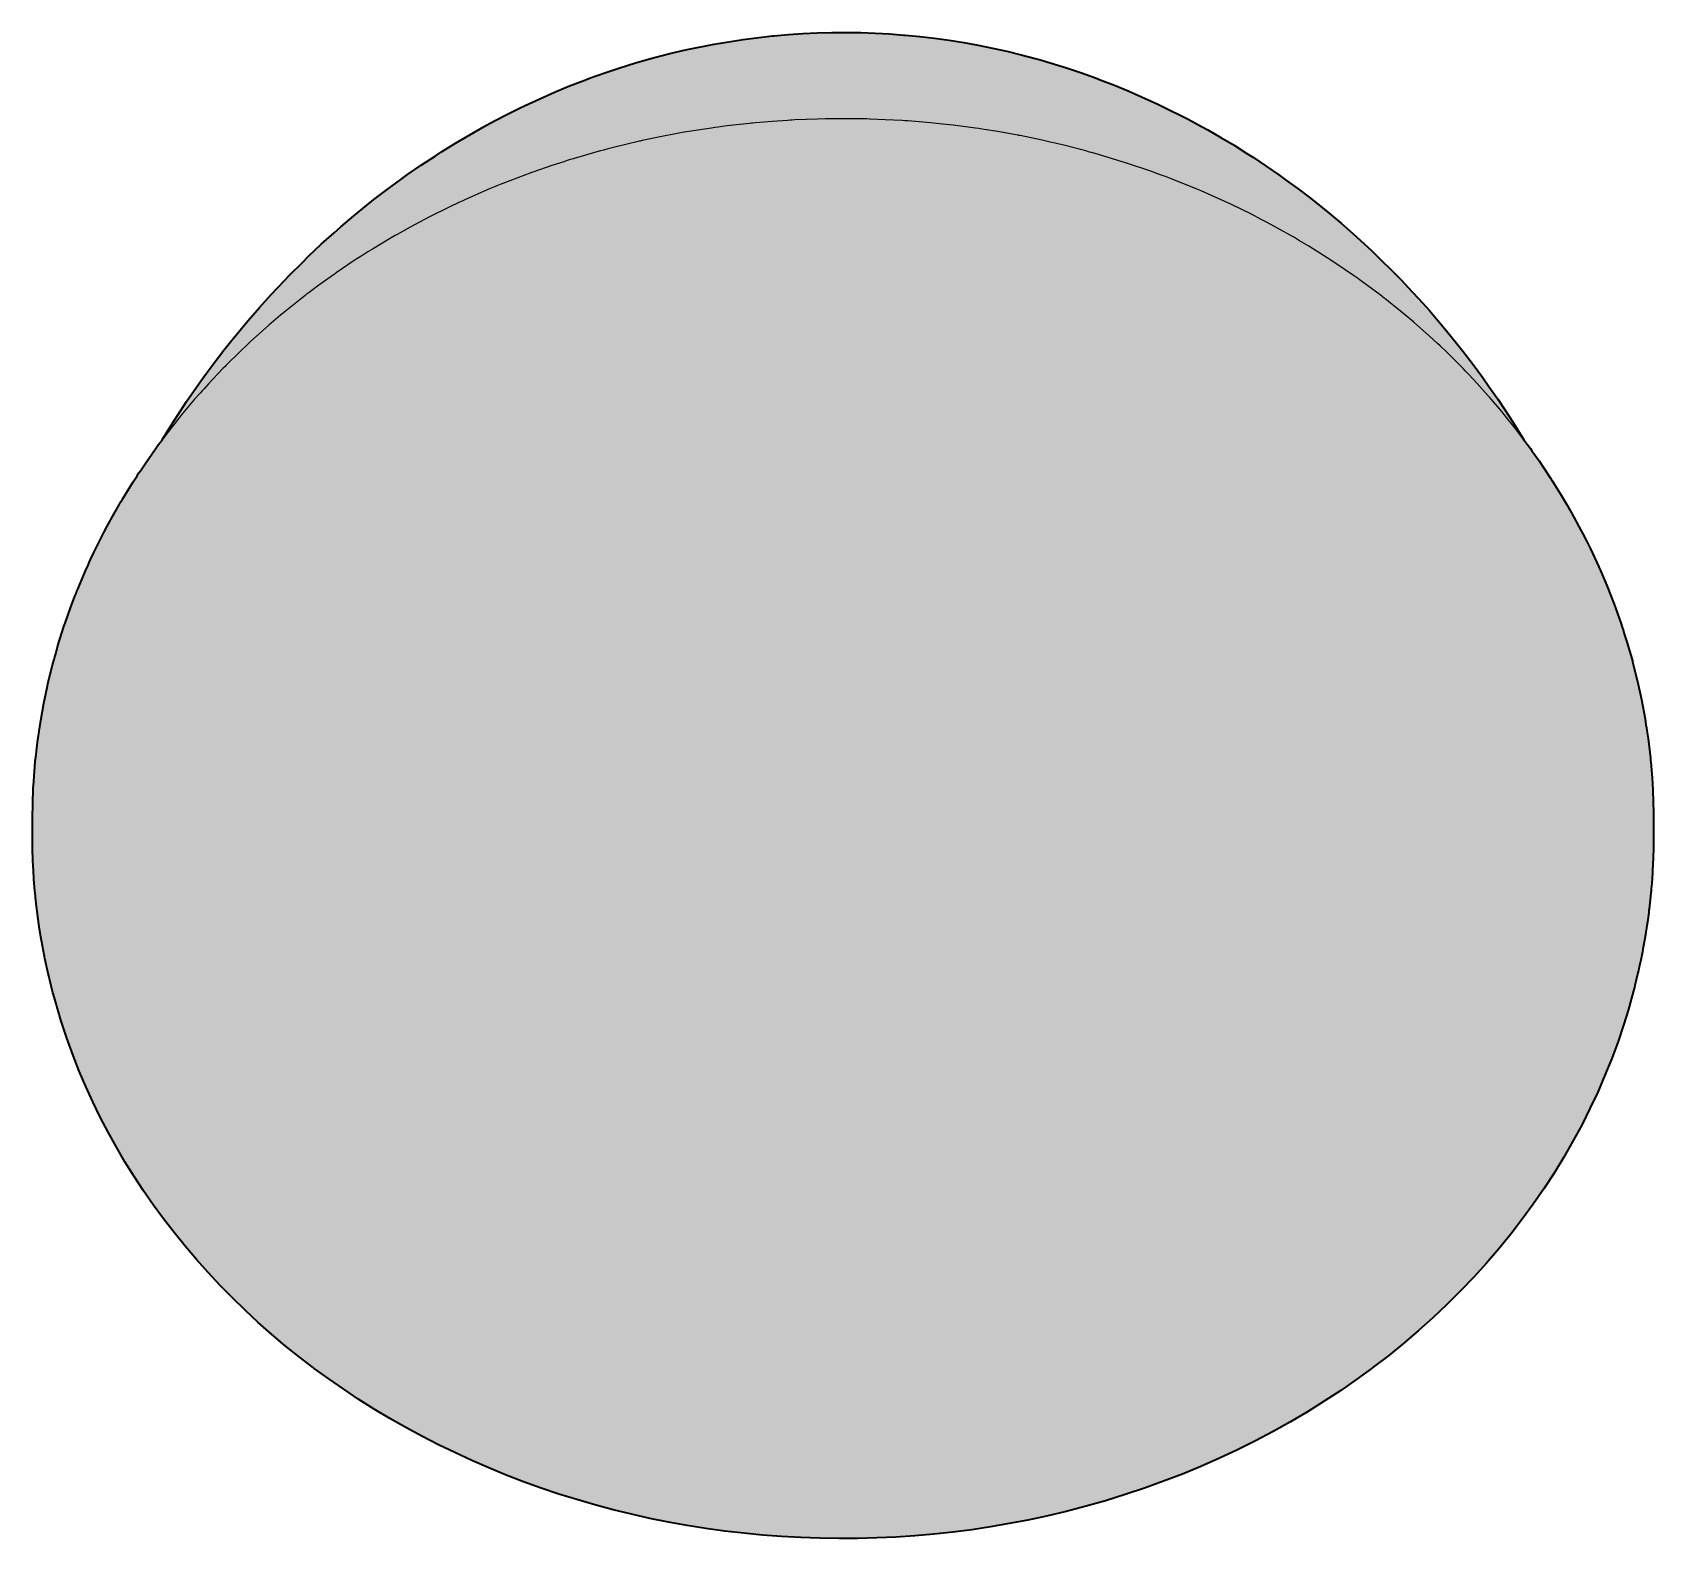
# Model space of a CAD drawing. Header units: millimetres. Extents: x 76 to 984, y 89 to 1115.
# Drawn here: x 75.9 to 449.3, y 89.3 to 436.4 of the extents above; entities that cross this region are included whole.
import ezdxf

# ---------------------------------------------------------------- set-up
doc = ezdxf.new("R2010")
doc.units = ezdxf.units.MM
doc.layers.add('Blocks', color=7, linetype='Continuous')
doc.layers.add('Blocks$Fill', color=7, linetype='Continuous', true_color=0xffffff)
doc.layers.add('Blocks$Inner', color=7, linetype='Continuous', lineweight=25, true_color=0x007f00)
doc.layers.add('Blocks$Outline', color=7, linetype='Continuous', lineweight=35, true_color=0xff3f3f)

# ---------------------------------------------------------------- blocks, each defined once
blk = doc.blocks.new('Taccia Small Table Lamp Top')
at = {"layer": 'Blocks$Fill'}
blk.add_hatch(color=256, dxfattribs=at).paths.add_polyline_path([(105.8, 342.5), (111.44, 351.33), (113.73, 354.65), (117.58, 359.95), (121.56, 365.08), (124.08, 368.17), (128.24, 373.02), (130.91, 375.96), (135.22, 380.51), (139.62, 384.86), (142.47, 387.55), (146.99, 391.59), (149.95, 394.11), (154.56, 397.84), (157.62, 400.19), (162.3, 403.6), (165.45, 405.78), (168.66, 407.89), (173.38, 410.86), (176.66, 412.8), (181.39, 415.44), (184.72, 417.2), (188.1, 418.89), (192.8, 421.09), (196.21, 422.6), (199.67, 424.03), (204.28, 425.8), (207.75, 427.05), (211.26, 428.23), (214.8, 429.32), (218.38, 430.34), (222.78, 431.5), (226.33, 432.34), (232.96, 433.68), (239.65, 434.76), (246.4, 435.56), (250.05, 435.88), (253.37, 436.1), (256.7, 436.26), (260.03, 436.35), (263.37, 436.37), (266.7, 436.32), (270.03, 436.2), (273.36, 436.01), (276.68, 435.76), (280.36, 435.41), (283.73, 435.01), (287.09, 434.55), (290.44, 434.01), (293.77, 433.41), (297.09, 432.74), (300.38, 432.01), (303.66, 431.2), (307.8, 430.09), (311.09, 429.14), (314.35, 428.11), (317.59, 427.03), (320.8, 425.87), (325.14, 424.21), (328.34, 422.9), (335.14, 419.86), (336.1, 419.38), (342.16, 416.36), (345.22, 414.7), (349.69, 412.17), (352.7, 410.36), (357.18, 407.52), (360.13, 405.57), (363.04, 403.55), (367.47, 400.32), (370.3, 398.15), (374.69, 394.63), (377.44, 392.32), (381.74, 388.51), (384.4, 386.05), (388.61, 381.96), (391.16, 379.36), (395.25, 374.99), (397.69, 372.26), (401.64, 367.63), (403.95, 364.77), (407.74, 359.88), (411.41, 354.82), (413.53, 351.77), (417.01, 346.47), (418.98, 343.3), (419.48, 342.48), (421.31, 340), (421.74, 339.36), (425.59, 333.7), (425.69, 333.55), (425.74, 333.47), (425.92, 333.18), (429.82, 326.76), (430.03, 326.38), (432.67, 321.56), (433.53, 319.89), (433.86, 319.21), (436.73, 313.2), (436.81, 313), (436.87, 312.88), (437.02, 312.52), (439.82, 305.75), (439.95, 305.37), (441.78, 300.32), (442.38, 298.5), (442.59, 297.79), (444.44, 291.55), (444.51, 291.3), (444.55, 291.15), (444.65, 290.73), (446.32, 283.73), (446.39, 283.36), (446.54, 282.66), (447.37, 278.18), (447.68, 276.24), (447.77, 275.52), (448.59, 269.18), (448.62, 268.88), (448.64, 268.71), (448.67, 268.22), (449.19, 261.14), (449.19, 260.78), (449.23, 260.12), (449.33, 255.59), (449.32, 249.17), (449.28, 247.56), (449.24, 246.2), (449.1, 243.24), (448.9, 240.27), (448.75, 238.5), (448.63, 237.31), (448.3, 234.35), (447.91, 231.4), (447.62, 229.48), (446.94, 225.52), (446.37, 222.59), (445.92, 220.53), (445.02, 216.77), (444.26, 213.87), (443.44, 210.99), (442.48, 207.88), (441.15, 203.91), (439.7, 199.98), (438.14, 196.09), (436.47, 192.22), (434.68, 188.4), (432.78, 184.62), (430.76, 180.88), (428.64, 177.19), (426.41, 173.54), (424.07, 169.95), (421.63, 166.4), (419.09, 162.92), (416.44, 159.49), (413.69, 156.12), (410.84, 152.81), (407.9, 149.57), (404.86, 146.39), (401.73, 143.28), (398.51, 140.24), (395.2, 137.27), (391.81, 134.38), (388.33, 131.56), (384.77, 128.82), (380.99, 126.06), (377.27, 123.48), (373.48, 120.99), (369.62, 118.58), (365.69, 116.26), (361.69, 114.03), (357.63, 111.88), (353.51, 109.83), (349.32, 107.86), (345.08, 105.99), (340.79, 104.22), (336.44, 102.54), (332.05, 100.96), (327.61, 99.47), (323.13, 98.08), (318.61, 96.8), (314.06, 95.61), (309.47, 94.52), (305.2, 93.61), (300.92, 92.79), (296.61, 92.05), (292.28, 91.4), (287.94, 90.84), (283.58, 90.37), (279.21, 89.98), (274.83, 89.69), (270.44, 89.49), (266.05, 89.37), (261.66, 89.35), (257.27, 89.41), (252.88, 89.56), (248.5, 89.81), (244.12, 90.14), (239.76, 90.56), (235.41, 91.07), (231.07, 91.67), (226.75, 92.36), (222.45, 93.14), (218.17, 94), (213.92, 94.95), (209.7, 95.99), (205.5, 97.11), (201.34, 98.32), (197.21, 99.61), (193.11, 100.99), (189.06, 102.45), (185.04, 103.99), (181.07, 105.62), (177.14, 107.32), (173.19, 109.15), (169.43, 110.97), (165.66, 112.91), (161.93, 114.93), (158.27, 117.02), (154.66, 119.18), (151.11, 121.42), (147.62, 123.74), (144.19, 126.12), (140.69, 128.68), (134.17, 133.79), (131.02, 136.44), (127.94, 139.16), (124.93, 141.94), (122, 144.78), (119.15, 147.68), (116.38, 150.63), (113.69, 153.64), (111.08, 156.71), (108.56, 159.83), (106.12, 163), (103.77, 166.21), (101.5, 169.48), (99.33, 172.79), (97.25, 176.14), (95.26, 179.54), (93.36, 182.97), (91.55, 186.45), (89.84, 189.95), (88.23, 193.5), (86.71, 197.07), (85.29, 200.68), (83.87, 204.61), (82.56, 208.58), (82.08, 210.15), (81.37, 212.57), (79.93, 218.02), (79.25, 220.93), (78.72, 223.43), (78.09, 226.78), (77.6, 229.72), (77.21, 232.41), (76.81, 235.63), (76.67, 236.92), (76.51, 238.58), (76.28, 241.44), (76.1, 244.51), (76.03, 245.97), (75.98, 247.48), (75.93, 250.45), (75.93, 254.8), (76, 259.32), (76.14, 262.41), (76.18, 262.88), (76.59, 268.36), (76.76, 269.99), (76.86, 270.73), (77.76, 277.35), (77.78, 277.48), (77.79, 277.55), (77.84, 277.8), (79.23, 285.06), (79.33, 285.47), (80.59, 290.69), (81.08, 292.5), (81.29, 293.2), (83.19, 299.46), (83.28, 299.71), (83.33, 299.85), (83.48, 300.26), (85.97, 307.11), (86.11, 307.44), (88.15, 312.33), (89.01, 314.25), (89.33, 314.9), (92.14, 320.69), (92.33, 321.05), (92.43, 321.25), (92.71, 321.76), (96.23, 328.12), (96.39, 328.37), (96.66, 328.85), (99.12, 332.84), (100.4, 334.81), (100.8, 335.39), (104.42, 340.64), (104.92, 341.34), (105.34, 341.87)], flags=0)
at = {"layer": 'Blocks$Inner'}
blk.add_lwpolyline([(419.48, 342.48), (418.98, 343.3), (417.01, 346.47), (414.96, 349.6), (413.53, 351.77), (411.41, 354.82), (409.92, 356.9), (407.74, 359.88), (405.48, 362.82), (403.95, 364.77), (401.64, 367.63), (399.24, 370.44), (397.69, 372.26), (395.25, 374.99), (393.64, 376.71), (391.16, 379.36), (388.61, 381.96), (386.99, 383.54), (384.4, 386.05), (381.74, 388.51), (380.12, 389.95), (377.44, 392.32), (374.69, 394.63), (373.08, 395.93), (370.3, 398.15), (367.47, 400.32), (364.58, 402.43), (363.04, 403.55), (360.13, 405.57), (357.18, 407.52), (355.66, 408.49), (352.7, 410.36), (349.69, 412.17), (346.63, 413.91), (345.22, 414.7), (342.16, 416.36), (336.1, 419.38), (335.14, 419.86), (328.34, 422.9), (325.14, 424.21), (321.9, 425.45), (320.8, 425.87), (317.59, 427.03), (314.35, 428.11), (311.09, 429.14), (307.8, 430.09), (306.91, 430.33), (303.66, 431.2), (300.38, 432.01), (297.09, 432.74), (293.77, 433.41), (290.44, 434.01), (287.09, 434.55), (283.73, 435.01), (280.36, 435.41), (276.97, 435.73), (276.68, 435.76), (273.36, 436.01), (270.03, 436.2), (266.7, 436.32), (263.37, 436.37), (260.03, 436.35), (256.7, 436.26), (253.37, 436.1), (250.05, 435.88), (246.73, 435.59), (246.4, 435.56), (239.65, 434.76), (232.96, 433.68), (226.33, 432.34), (222.78, 431.5), (219.25, 430.58), (218.38, 430.34), (214.8, 429.32), (211.26, 428.23), (207.75, 427.05), (204.28, 425.8), (203.17, 425.38), (199.67, 424.03), (196.21, 422.6), (192.8, 421.09), (189.43, 419.51), (188.1, 418.89), (184.72, 417.2), (181.39, 415.44), (180, 414.66), (176.66, 412.8), (173.38, 410.86), (170.16, 408.86), (168.66, 407.89), (165.45, 405.78), (162.3, 403.6), (160.75, 402.48), (157.62, 400.19), (154.56, 397.84), (152.99, 396.57), (149.95, 394.11), (146.99, 391.59), (145.4, 390.17), (142.47, 387.55), (139.62, 384.86), (138.03, 383.3), (135.22, 380.51), (132.5, 377.66), (130.91, 375.96), (128.24, 373.02), (125.66, 370.02), (124.08, 368.17), (121.56, 365.08), (120.03, 363.13), (117.58, 359.95), (115.22, 356.72), (113.73, 354.65), (111.44, 351.33), (110.01, 349.16), (107.8, 345.76), (105.8, 342.5)], dxfattribs=at)
blk.add_lwpolyline([(75.93, 250.45), (75.98, 247.48), (76.02, 246.46), (76.03, 245.97), (76.06, 245.49), (76.1, 244.51), (76.27, 241.55), (76.28, 241.48), (76.28, 241.44), (76.29, 241.27), (76.51, 238.58), (76.63, 237.44), (76.67, 236.92), (76.72, 236.48), (76.81, 235.63), (77.17, 232.67), (77.2, 232.51), (77.21, 232.41), (77.26, 232.07), (77.6, 229.72), (77.81, 228.45), (77.89, 227.91), (77.97, 227.52), (78.09, 226.78), (78.64, 223.85), (78.7, 223.59), (78.72, 223.43), (78.82, 222.99), (79.25, 220.93), (79.58, 219.52), (79.7, 218.98), (79.79, 218.63), (79.93, 218.02), (80.67, 215.12), (80.77, 214.74), (80.82, 214.55), (80.93, 214.17), (81.37, 212.57), (81.46, 212.23), (81.93, 210.68), (82.08, 210.15), (82.17, 209.86), (82.32, 209.35), (82.56, 208.58), (83.24, 206.49), (83.87, 204.61), (85.29, 200.68), (86.71, 197.07), (88.23, 193.5), (89.84, 189.95), (91.55, 186.45), (93.36, 182.97), (95.26, 179.54), (97.25, 176.14), (99.33, 172.79), (101.5, 169.48), (103.77, 166.21), (106.12, 163), (108.56, 159.83), (111.08, 156.71), (113.69, 153.64), (116.38, 150.63), (119.15, 147.68), (122, 144.78), (124.93, 141.94), (127.94, 139.16), (131.02, 136.44), (134.17, 133.79), (137.4, 131.2), (140.69, 128.68), (140.84, 128.57), (144.19, 126.12), (147.62, 123.74), (151.11, 121.42), (154.66, 119.18), (158.27, 117.02), (161.93, 114.93), (165.66, 112.91), (169.43, 110.97), (173.19, 109.15), (177.14, 107.32), (181.07, 105.62), (185.04, 103.99), (189.06, 102.45), (193.11, 100.99), (197.21, 99.61), (201.34, 98.32), (205.5, 97.11), (209.7, 95.99), (213.92, 94.95), (218.17, 94), (222.45, 93.14), (226.75, 92.36), (231.07, 91.67), (235.41, 91.07), (239.76, 90.56), (244.12, 90.14), (248.5, 89.81), (252.88, 89.56), (257.27, 89.41), (261.66, 89.35), (266.05, 89.37), (270.44, 89.49), (274.83, 89.69), (279.21, 89.98), (283.58, 90.37), (287.94, 90.84), (292.28, 91.4), (296.61, 92.05), (300.92, 92.79), (305.2, 93.61), (309.47, 94.52), (314.06, 95.61), (318.61, 96.8), (323.13, 98.08), (327.61, 99.47), (332.05, 100.96), (336.44, 102.54), (340.79, 104.22), (345.08, 105.99), (349.32, 107.86), (353.51, 109.83), (357.63, 111.88), (361.69, 114.03), (365.69, 116.26), (369.62, 118.58), (373.48, 120.99), (377.27, 123.48), (380.99, 126.06), (384.62, 128.71), (384.77, 128.82), (388.33, 131.56), (391.81, 134.38), (395.2, 137.27), (398.51, 140.24), (401.73, 143.28), (404.86, 146.39), (407.9, 149.57), (410.84, 152.81), (413.69, 156.12), (416.44, 159.49), (419.09, 162.92), (421.63, 166.4), (424.07, 169.95), (426.41, 173.54), (428.64, 177.19), (430.76, 180.88), (432.78, 184.62), (434.68, 188.4), (436.47, 192.22), (438.14, 196.09), (439.7, 199.98), (441.15, 203.91), (442.48, 207.88), (443.44, 210.99), (443.7, 211.86), (444.26, 213.87), (444.71, 215.58), (444.85, 216.09), (444.91, 216.34), (445.02, 216.77), (445.73, 219.67), (445.85, 220.22), (445.92, 220.53), (446.03, 221.08), (446.37, 222.59), (446.74, 224.51), (446.84, 225), (446.88, 225.19), (446.94, 225.52), (447.46, 228.46), (447.56, 229.12), (447.62, 229.48), (447.7, 230.03), (447.91, 231.4), (448.2, 233.57), (448.26, 233.98), (448.27, 234.12), (448.3, 234.35), (448.63, 237.31), (448.7, 238.09), (448.75, 238.5), (448.79, 239.03), (448.9, 240.27), (449.06, 242.73), (449.09, 243.02), (449.09, 243.11), (449.1, 243.24), (449.24, 246.2), (449.26, 247.1), (449.28, 247.56), (449.29, 248.07), (449.32, 249.17), (449.33, 252), (449.33, 252.09), (449.33, 255.59), (449.23, 260.12), (449.19, 260.78), (449.19, 261.14), (449.14, 261.84), (448.98, 264.65), (448.67, 268.22), (448.64, 268.71), (448.62, 268.88), (448.59, 269.18), (448.05, 273.69), (447.77, 275.52), (447.68, 276.24), (447.57, 276.85), (447.37, 278.18), (446.54, 282.66), (446.39, 283.36), (446.32, 283.73), (446.15, 284.43), (445.56, 287.12), (444.65, 290.73), (444.55, 291.15), (444.51, 291.3), (444.44, 291.55), (443.18, 295.95), (442.59, 297.79), (442.38, 298.5), (442.18, 299.07), (441.78, 300.32), (440.23, 304.65), (439.95, 305.37), (439.82, 305.75), (439.54, 306.43), (438.55, 308.95), (437.02, 312.52), (436.87, 312.88), (436.81, 313), (436.73, 313.2), (434.77, 317.4), (433.86, 319.21), (433.53, 319.89), (433.25, 320.42), (432.67, 321.56), (430.44, 325.66), (430.03, 326.38), (429.82, 326.76), (429.43, 327.41), (428.08, 329.71), (425.92, 333.18), (425.74, 333.47), (425.69, 333.55), (425.59, 333.7), (422.97, 337.63), (421.74, 339.36), (421.31, 340), (420.95, 340.48), (420.23, 341.49), (417.36, 345.28), (416.8, 345.98), (416.52, 346.35), (416.02, 346.95), (414.37, 349.01), (411.57, 352.29), (411.4, 352.49), (411.34, 352.55), (411.26, 352.66), (408.03, 356.23), (406.48, 357.84), (405.95, 358.42), (405.53, 358.84), (404.69, 359.72), (401.23, 363.13), (400.53, 363.78), (400.18, 364.13), (399.58, 364.67), (397.67, 366.45), (394.26, 369.46), (394.11, 369.59), (394.07, 369.63), (394, 369.69), (390.23, 372.83), (388.38, 374.29), (387.75, 374.8), (387.29, 375.15), (386.36, 375.89), (382.39, 378.84), (381.54, 379.44), (381.12, 379.75), (380.44, 380.21), (378.32, 381.7), (374.32, 384.36), (374.23, 384.42), (374.2, 384.44), (374.17, 384.46), (369.92, 387.12), (367.8, 388.37), (367.09, 388.81), (366.59, 389.09), (365.59, 389.67), (361.19, 392.12), (360.2, 392.63), (359.72, 392.9), (358.97, 393.28), (356.7, 394.46), (352.14, 396.69), (347.52, 398.81), (345.1, 399.84), (344.33, 400.18), (343.83, 400.38), (342.84, 400.81), (338.09, 402.69), (336.91, 403.13), (336.34, 403.35), (335.55, 403.63), (333.28, 404.46), (328.42, 406.12), (328.27, 406.16), (328.19, 406.19), (327.92, 406.27), (323.5, 407.65), (320.69, 408.45), (319.9, 408.69), (319.43, 408.81), (318.54, 409.07), (313.53, 410.36), (312.12, 410.69), (311.47, 410.85), (310.66, 411.03), (308.49, 411.53), (303.4, 412.58), (303.11, 412.64), (302.94, 412.67), (302.45, 412.76), (298.29, 413.51), (295.11, 414), (294.32, 414.14), (293.91, 414.19), (293.15, 414.31), (287.98, 414.99), (286.35, 415.16), (285.63, 415.25), (284.82, 415.32), (282.8, 415.54), (277.6, 415.96), (277.14, 415.99), (276.89, 416.01), (276.24, 416.04), (272.38, 416.26), (268.86, 416.38), (268.11, 416.42), (267.78, 416.42), (267.16, 416.44), (261.94, 416.48), (260.1, 416.46), (259.33, 416.46), (258.55, 416.43), (256.72, 416.4), (251.5, 416.2), (250.88, 416.16), (250.55, 416.15), (249.81, 416.09), (246.29, 415.86), (242.44, 415.52), (241.8, 415.48), (241.54, 415.45), (241.09, 415.41), (235.91, 414.82), (233.9, 414.54), (233.09, 414.45), (232.37, 414.33), (230.75, 414.11), (225.61, 413.28), (224.86, 413.13), (224.45, 413.07), (223.67, 412.91), (220.51, 412.32), (216.38, 411.44), (215.9, 411.34), (215.73, 411.3), (215.44, 411.23), (210.4, 410.03), (208.25, 409.46), (207.44, 409.26), (206.8, 409.07), (205.41, 408.7), (200.46, 407.26), (199.57, 406.97), (199.11, 406.84), (198.33, 406.58), (195.55, 405.69), (191.2, 404.18), (190.92, 404.08), (190.84, 404.05), (190.71, 404), (185.91, 402.2), (183.68, 401.3), (182.89, 401), (182.34, 400.76), (181.18, 400.29), (176.51, 398.26), (175.54, 397.8), (175.04, 397.59), (174.29, 397.22), (171.91, 396.11), (167.38, 393.86), (162.92, 391.5), (160.66, 390.22), (159.93, 389.82), (159.48, 389.55), (158.55, 389.03), (154.25, 386.45), (153.22, 385.8), (152.71, 385.49), (152.03, 385.04), (150.04, 383.78), (145.92, 381), (145.8, 380.91), (145.73, 380.87), (145.51, 380.7), (141.89, 378.12), (139.66, 376.44), (139.01, 375.97), (138.66, 375.68), (137.95, 375.14), (134.11, 372.08), (133.06, 371.19), (132.57, 370.79), (131.98, 370.27), (130.37, 368.92), (126.74, 365.67), (126.53, 365.47), (126.41, 365.37), (126.08, 365.04), (123.21, 362.33), (121.09, 360.22), (120.55, 359.69), (120.29, 359.42), (119.79, 358.91), (116.48, 355.41), (115.47, 354.28), (115.01, 353.79), (114.53, 353.22), (113.29, 351.83), (110.21, 348.17), (109.95, 347.84), (109.8, 347.67), (109.44, 347.2), (107.25, 344.44), (105.34, 341.87), (104.92, 341.34), (104.75, 341.09), (104.42, 340.64), (101.71, 336.77), (100.8, 335.39), (100.4, 334.81), (100.03, 334.22), (99.12, 332.84), (96.66, 328.85), (96.39, 328.37), (96.23, 328.12), (95.91, 327.54), (94.34, 324.8), (92.71, 321.76), (92.43, 321.25), (92.33, 321.05), (92.14, 320.69), (90.08, 316.53), (89.33, 314.9), (89.01, 314.25), (88.76, 313.65), (88.15, 312.33), (86.36, 308.08), (86.11, 307.44), (85.97, 307.11), (85.73, 306.44), (84.71, 303.79), (83.48, 300.26), (83.33, 299.85), (83.28, 299.71), (83.19, 299.46), (81.82, 295.09), (81.29, 293.2), (81.08, 292.5), (80.93, 291.92), (80.59, 290.69), (79.5, 286.27), (79.33, 285.47), (79.23, 285.06), (79.09, 284.34), (78.56, 281.82), (77.84, 277.8), (77.79, 277.55), (77.78, 277.48), (77.76, 277.35), (77.1, 272.86), (76.86, 270.73), (76.76, 269.99), (76.71, 269.46), (76.59, 268.36), (76.22, 263.84), (76.18, 262.88), (76.14, 262.41), (76.12, 261.66), (76, 259.32), (75.93, 254.8), (75.93, 250.51), (75.93, 250.49)], close=True, dxfattribs=at)
at = {"layer": 'Blocks$Outline'}
for points in [[(105.8, 342.5), (107.8, 345.76), (110.01, 349.16), (111.44, 351.33), (113.73, 354.65), (115.22, 356.72), (117.58, 359.95), (120.03, 363.13), (121.56, 365.08), (124.08, 368.17), (125.66, 370.02), (128.24, 373.02), (130.91, 375.96), (132.5, 377.66), (135.22, 380.51), (138.03, 383.3), (139.62, 384.86), (142.47, 387.55), (145.4, 390.17), (146.99, 391.59), (149.95, 394.11), (152.99, 396.57), (154.56, 397.84), (157.62, 400.19), (160.75, 402.48), (162.3, 403.6), (165.45, 405.78), (168.66, 407.89), (170.16, 408.86), (173.38, 410.86), (176.66, 412.8), (180, 414.66), (181.39, 415.44), (184.72, 417.2), (188.1, 418.89), (189.43, 419.51), (192.8, 421.09), (196.21, 422.6), (199.67, 424.03), (203.17, 425.38), (204.28, 425.8), (207.75, 427.05), (211.26, 428.23), (214.8, 429.32), (218.38, 430.34), (219.25, 430.58), (222.78, 431.5), (226.33, 432.34), (232.96, 433.68), (239.65, 434.76), (246.4, 435.56), (246.73, 435.59), (250.05, 435.88), (253.37, 436.1), (256.7, 436.26), (260.03, 436.35), (263.37, 436.37), (266.7, 436.32), (270.03, 436.2), (273.36, 436.01), (276.68, 435.76), (276.97, 435.73), (280.36, 435.41), (283.73, 435.01), (287.09, 434.55), (290.44, 434.01), (293.77, 433.41), (297.09, 432.74), (300.38, 432.01), (303.66, 431.2), (306.91, 430.33), (307.8, 430.09), (311.09, 429.14), (314.35, 428.11), (317.59, 427.03), (320.8, 425.87), (321.9, 425.45), (325.14, 424.21), (328.34, 422.9), (335.14, 419.86), (336.1, 419.38), (342.16, 416.36), (345.22, 414.7), (346.63, 413.91), (349.69, 412.17), (352.7, 410.36), (355.66, 408.49), (357.18, 407.52), (360.13, 405.57), (363.04, 403.55), (364.58, 402.43), (367.47, 400.32), (370.3, 398.15), (373.08, 395.93), (374.69, 394.63), (377.44, 392.32), (380.12, 389.95), (381.74, 388.51), (384.4, 386.05), (386.99, 383.54), (388.61, 381.96), (391.16, 379.36), (393.64, 376.71), (395.25, 374.99), (397.69, 372.26), (399.24, 370.44), (401.64, 367.63), (403.95, 364.77), (405.48, 362.82), (407.74, 359.88), (409.92, 356.9), (411.41, 354.82), (413.53, 351.77), (414.96, 349.6), (417.01, 346.47), (418.98, 343.3), (419.48, 342.48)], [(75.93, 250.45), (75.93, 250.49), (75.93, 250.51), (75.93, 254.8), (76, 259.32), (76.12, 261.66), (76.14, 262.41), (76.18, 262.88), (76.22, 263.84), (76.59, 268.36), (76.71, 269.46), (76.76, 269.99), (76.86, 270.73), (77.1, 272.86), (77.76, 277.35), (77.78, 277.48), (77.79, 277.55), (77.84, 277.8), (78.56, 281.82), (79.09, 284.34), (79.23, 285.06), (79.33, 285.47), (79.5, 286.27), (80.59, 290.69), (80.93, 291.92), (81.08, 292.5), (81.29, 293.2), (81.82, 295.09), (83.19, 299.46), (83.28, 299.71), (83.33, 299.85), (83.48, 300.26), (84.71, 303.79), (85.73, 306.44), (85.97, 307.11), (86.11, 307.44), (86.36, 308.08), (88.15, 312.33), (88.76, 313.65), (89.01, 314.25), (89.33, 314.9), (90.08, 316.53), (92.14, 320.69), (92.33, 321.05), (92.43, 321.25), (92.71, 321.76), (94.34, 324.8), (95.91, 327.54), (96.23, 328.12), (96.39, 328.37), (96.66, 328.85), (99.12, 332.84), (100.03, 334.22), (100.4, 334.81), (100.8, 335.39), (101.71, 336.77), (104.42, 340.64), (104.75, 341.09), (104.92, 341.34), (105.34, 341.87), (105.8, 342.5)], [(419.48, 342.48), (420.23, 341.49), (420.95, 340.48), (421.31, 340), (421.74, 339.36), (422.97, 337.63), (425.59, 333.7), (425.69, 333.55), (425.74, 333.47), (425.92, 333.18), (428.08, 329.71), (429.43, 327.41), (429.82, 326.76), (430.03, 326.38), (430.44, 325.66), (432.67, 321.56), (433.25, 320.42), (433.53, 319.89), (433.86, 319.21), (434.77, 317.4), (436.73, 313.2), (436.81, 313), (436.87, 312.88), (437.02, 312.52), (438.55, 308.95), (439.54, 306.43), (439.82, 305.75), (439.95, 305.37), (440.23, 304.65), (441.78, 300.32), (442.18, 299.07), (442.38, 298.5), (442.59, 297.79), (443.18, 295.95), (444.44, 291.55), (444.51, 291.3), (444.55, 291.15), (444.65, 290.73), (445.56, 287.12), (446.15, 284.43), (446.32, 283.73), (446.39, 283.36), (446.54, 282.66), (447.37, 278.18), (447.57, 276.85), (447.68, 276.24), (447.77, 275.52), (448.05, 273.69), (448.59, 269.18), (448.62, 268.88), (448.64, 268.71), (448.67, 268.22), (448.98, 264.65), (449.14, 261.84), (449.19, 261.14), (449.19, 260.78), (449.23, 260.12), (449.33, 255.59), (449.33, 252.09), (449.33, 252), (449.32, 249.17), (449.29, 248.07), (449.28, 247.56), (449.26, 247.1), (449.24, 246.2), (449.1, 243.24), (449.09, 243.11), (449.09, 243.02), (449.06, 242.73), (448.9, 240.27), (448.79, 239.03), (448.75, 238.5), (448.7, 238.09), (448.63, 237.31), (448.3, 234.35), (448.27, 234.12), (448.26, 233.98), (448.2, 233.57), (447.91, 231.4), (447.7, 230.03), (447.62, 229.48), (447.56, 229.12), (447.46, 228.46), (446.94, 225.52), (446.88, 225.19), (446.84, 225), (446.74, 224.51), (446.37, 222.59), (446.03, 221.08), (445.92, 220.53), (445.85, 220.22), (445.73, 219.67), (445.02, 216.77), (444.91, 216.34), (444.85, 216.09), (444.71, 215.58), (444.26, 213.87), (443.7, 211.86), (443.44, 210.99), (442.48, 207.88), (441.15, 203.91), (439.7, 199.98), (438.14, 196.09), (436.47, 192.22), (434.68, 188.4), (432.78, 184.62), (430.76, 180.88), (428.64, 177.19), (426.41, 173.54), (424.07, 169.95), (421.63, 166.4), (419.09, 162.92), (416.44, 159.49), (413.69, 156.12), (410.84, 152.81), (407.9, 149.57), (404.86, 146.39), (401.73, 143.28), (398.51, 140.24), (395.2, 137.27), (391.81, 134.38), (388.33, 131.56), (384.77, 128.82), (384.62, 128.71), (380.99, 126.06), (377.27, 123.48), (373.48, 120.99), (369.62, 118.58), (365.69, 116.26), (361.69, 114.03), (357.63, 111.88), (353.51, 109.83), (349.32, 107.86), (345.08, 105.99), (340.79, 104.22), (336.44, 102.54), (332.05, 100.96), (327.61, 99.47), (323.13, 98.08), (318.61, 96.8), (314.06, 95.61), (309.47, 94.52), (305.2, 93.61), (300.92, 92.79), (296.61, 92.05), (292.28, 91.4), (287.94, 90.84), (283.58, 90.37), (279.21, 89.98), (274.83, 89.69), (270.44, 89.49), (266.05, 89.37), (261.66, 89.35), (257.27, 89.41), (252.88, 89.56), (248.5, 89.81), (244.12, 90.14), (239.76, 90.56), (235.41, 91.07), (231.07, 91.67), (226.75, 92.36), (222.45, 93.14), (218.17, 94), (213.92, 94.95), (209.7, 95.99), (205.5, 97.11), (201.34, 98.32), (197.21, 99.61), (193.11, 100.99), (189.06, 102.45), (185.04, 103.99), (181.07, 105.62), (177.14, 107.32), (173.19, 109.15), (169.43, 110.97), (165.66, 112.91), (161.93, 114.93), (158.27, 117.02), (154.66, 119.18), (151.11, 121.42), (147.62, 123.74), (144.19, 126.12), (140.84, 128.57), (140.69, 128.68), (137.4, 131.2), (134.17, 133.79), (131.02, 136.44), (127.94, 139.16), (124.93, 141.94), (122, 144.78), (119.15, 147.68), (116.38, 150.63), (113.69, 153.64), (111.08, 156.71), (108.56, 159.83), (106.12, 163), (103.77, 166.21), (101.5, 169.48), (99.33, 172.79), (97.25, 176.14), (95.26, 179.54), (93.36, 182.97), (91.55, 186.45), (89.84, 189.95), (88.23, 193.5), (86.71, 197.07), (85.29, 200.68), (83.87, 204.61), (83.24, 206.49), (82.56, 208.58), (82.32, 209.35), (82.17, 209.86), (82.08, 210.15), (81.93, 210.68), (81.46, 212.23), (81.37, 212.57), (80.93, 214.17), (80.82, 214.55), (80.77, 214.74), (80.67, 215.12), (79.93, 218.02), (79.79, 218.63), (79.7, 218.98), (79.58, 219.52), (79.25, 220.93), (78.82, 222.99), (78.72, 223.43), (78.7, 223.59), (78.64, 223.85), (78.09, 226.78), (77.97, 227.52), (77.89, 227.91), (77.81, 228.45), (77.6, 229.72), (77.26, 232.07), (77.21, 232.41), (77.2, 232.51), (77.17, 232.67), (76.81, 235.63), (76.72, 236.48), (76.67, 236.92), (76.63, 237.44), (76.51, 238.58), (76.29, 241.27), (76.28, 241.44), (76.28, 241.48), (76.27, 241.55), (76.1, 244.51), (76.06, 245.49), (76.03, 245.97), (76.02, 246.46), (75.98, 247.48), (75.93, 250.45)]]:
    blk.add_lwpolyline(points, dxfattribs=at)

msp = doc.modelspace()

# ---------------------------------------------------------------- block references
at = {"layer": 'Blocks'}
msp.add_blockref('Taccia Small Table Lamp Top', (0, 0), dxfattribs=at)

doc.saveas('drawing.dxf')
